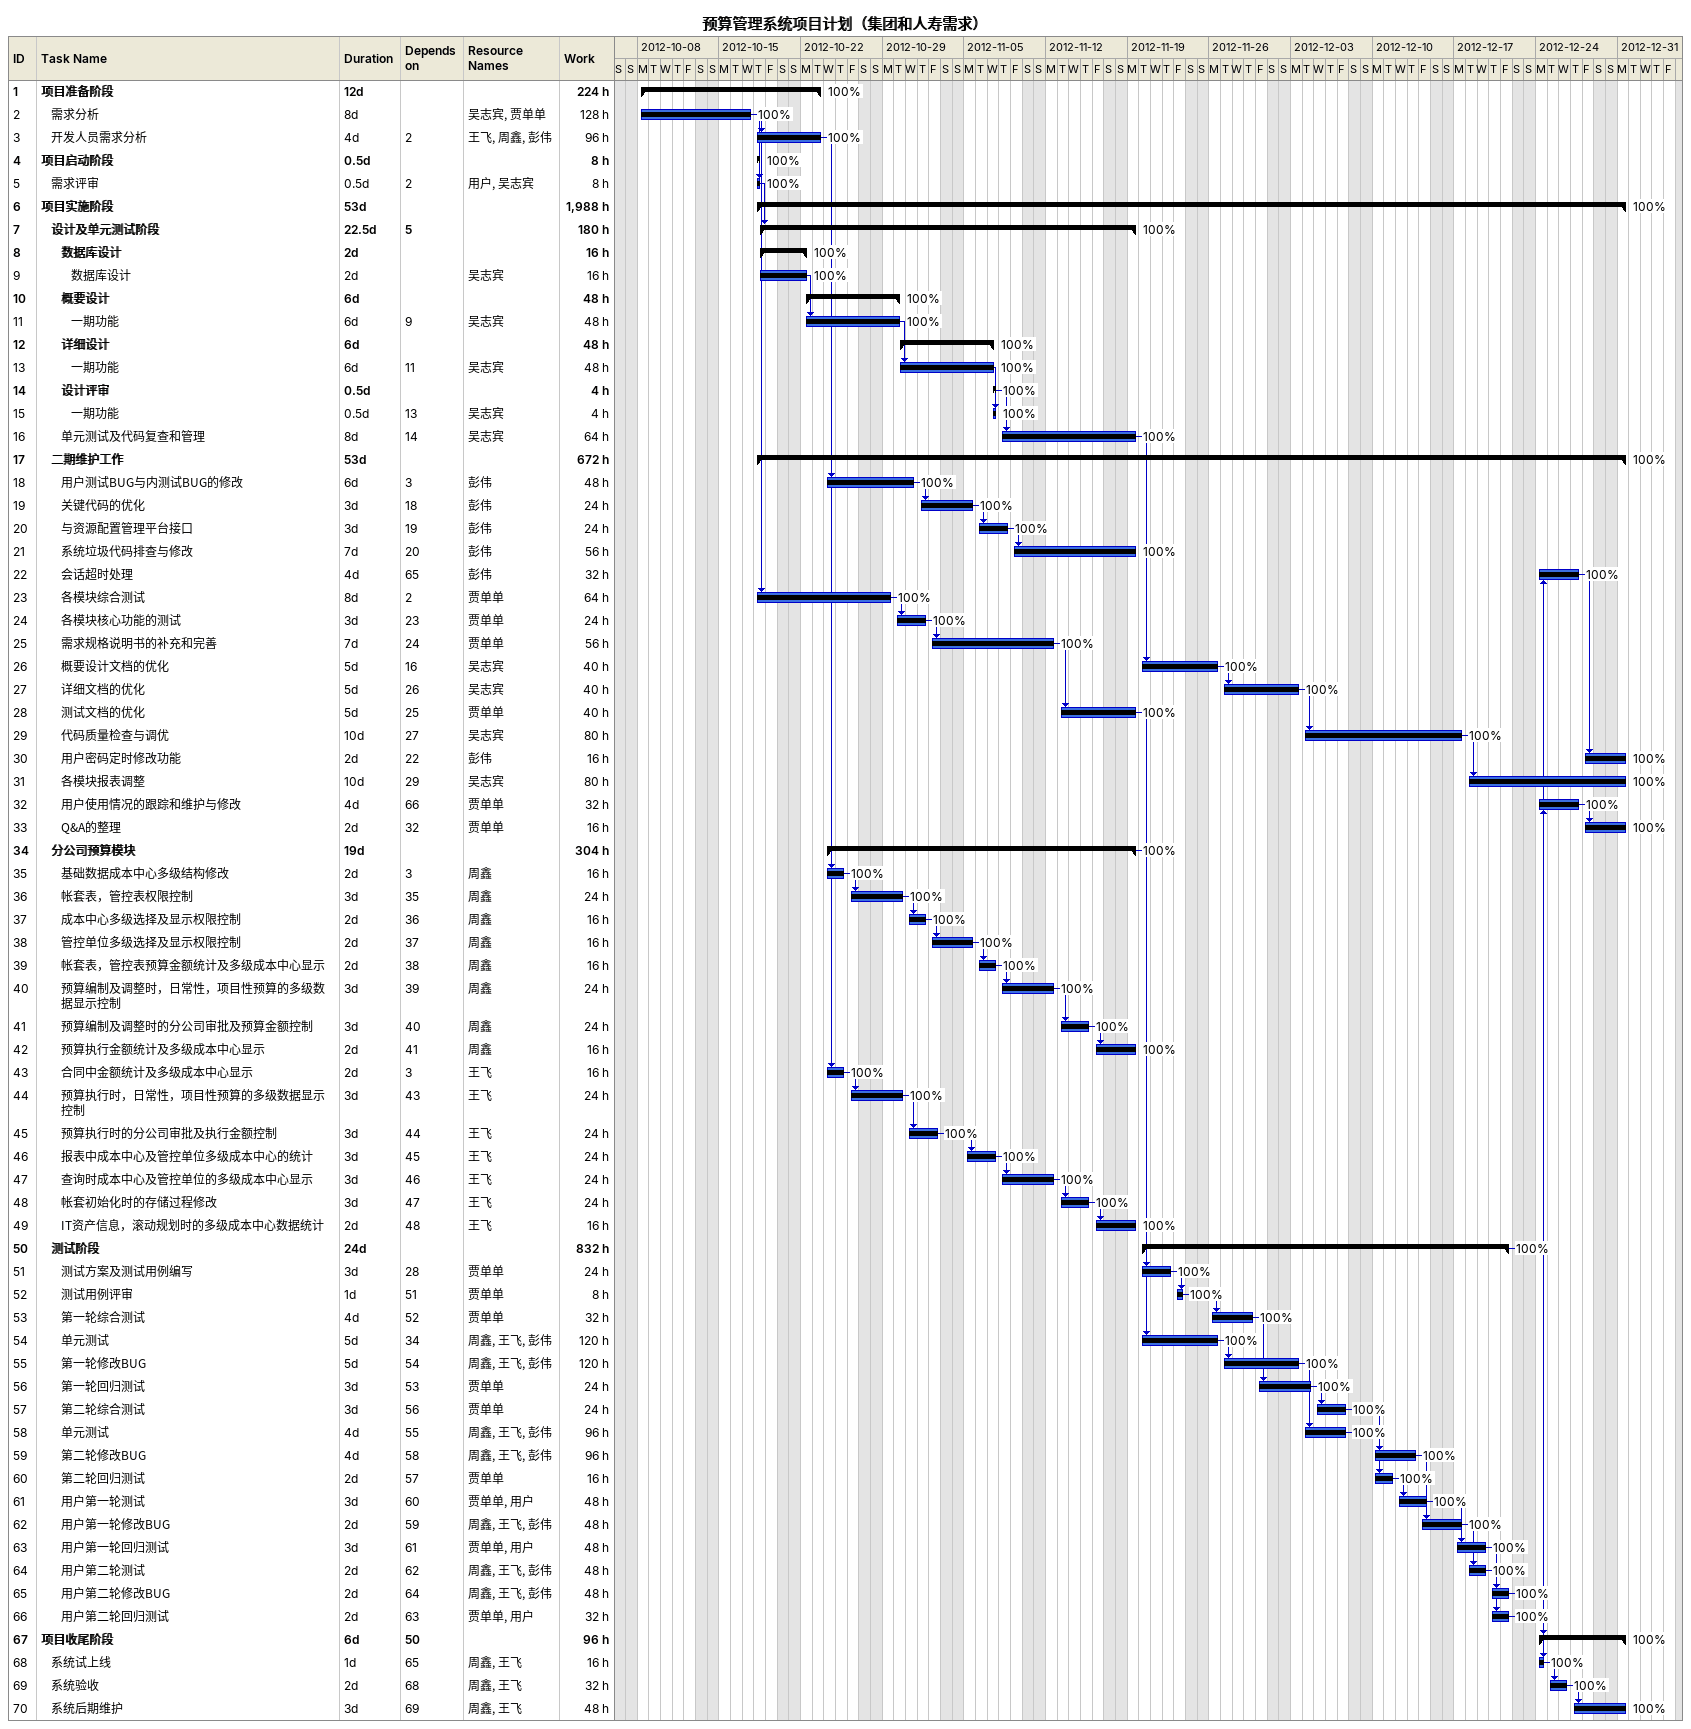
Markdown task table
预算管理系统项目计划（集团和人寿需求）

| ID | Level | Task | Duration | Start | Finish | Predecessors | Resources | % complete | Work (h) |
|---|---|---|---|---|---|---|---|---|---|
| 1 | 1 | **项目准备阶段** | 12d | 2012-10-08 | 2012-10-23 |  |  | 100 | 224 |
| 2 | 2 | 需求分析 | 8d | 2012-10-08 | 2012-10-17 |  | 吴志宾, 贾单单 | 100 | 128 |
| 3 | 2 | 开发人员需求分析 | 4d | 2012-10-18 | 2012-10-23 | 2 | 王飞, 周鑫, 彭伟 | 100 | 96 |
| 4 | 1 | **项目启动阶段** | 0.5d | 2012-10-18 | 2012-10-18 |  |  | 100 | 8 |
| 5 | 2 | 需求评审 | 0.5d | 2012-10-18 | 2012-10-18 | 2 | 用户, 吴志宾 | 100 | 8 |
| 6 | 1 | **项目实施阶段** | 53d | 2012-10-18 | 2012-12-31 |  |  | 100 | 1988 |
| 7 | 2 | **设计及单元测试阶段** | 22.5d | 2012-10-18 | 2012-11-19 | 5 |  | 100 | 180 |
| 8 | 3 | **数据库设计** | 2d | 2012-10-18 | 2012-10-22 |  |  | 100 | 16 |
| 9 | 4 | 数据库设计 | 2d | 2012-10-18 | 2012-10-22 |  | 吴志宾 | 100 | 16 |
| 10 | 3 | **概要设计** | 6d | 2012-10-22 | 2012-10-30 |  |  | 100 | 48 |
| 11 | 4 | 一期功能 | 6d | 2012-10-22 | 2012-10-30 | 9 | 吴志宾 | 100 | 48 |
| 12 | 3 | **详细设计** | 6d | 2012-10-30 | 2012-11-07 |  |  | 100 | 48 |
| 13 | 4 | 一期功能 | 6d | 2012-10-30 | 2012-11-07 | 11 | 吴志宾 | 100 | 48 |
| 14 | 3 | **设计评审** | 0.5d | 2012-11-07 | 2012-11-07 |  |  | 100 | 4 |
| 15 | 4 | 一期功能 | 0.5d | 2012-11-07 | 2012-11-07 | 13 | 吴志宾 | 100 | 4 |
| 16 | 3 | 单元测试及代码复查和管理 | 8d | 2012-11-08 | 2012-11-19 | 14 | 吴志宾 | 100 | 64 |
| 17 | 2 | **二期维护工作** | 53d | 2012-10-18 | 2012-12-31 |  |  | 100 | 672 |
| 18 | 3 | 用户测试BUG与内测试BUG的修改 | 6d | 2012-10-24 | 2012-10-31 | 3 | 彭伟 | 100 | 48 |
| 19 | 3 | 关键代码的优化 | 3d | 2012-11-01 | 2012-11-05 | 18 | 彭伟 | 100 | 24 |
| 20 | 3 | 与资源配置管理平台接口 | 3d | 2012-11-06 | 2012-11-08 | 19 | 彭伟 | 100 | 24 |
| 21 | 3 | 系统垃圾代码排查与修改 | 7d | 2012-11-09 | 2012-11-19 | 20 | 彭伟 | 100 | 56 |
| 22 | 3 | 会话超时处理 | 4d | 2012-12-24 | 2012-12-27 | 65 | 彭伟 | 100 | 32 |
| 23 | 3 | 各模块综合测试 | 8d | 2012-10-18 | 2012-10-29 | 2 | 贾单单 | 100 | 64 |
| 24 | 3 | 各模块核心功能的测试 | 3d | 2012-10-30 | 2012-11-01 | 23 | 贾单单 | 100 | 24 |
| 25 | 3 | 需求规格说明书的补充和完善 | 7d | 2012-11-02 | 2012-11-12 | 24 | 贾单单 | 100 | 56 |
| 26 | 3 | 概要设计文档的优化 | 5d | 2012-11-20 | 2012-11-26 | 16 | 吴志宾 | 100 | 40 |
| 27 | 3 | 详细文档的优化 | 5d | 2012-11-27 | 2012-12-03 | 26 | 吴志宾 | 100 | 40 |
| 28 | 3 | 测试文档的优化 | 5d | 2012-11-13 | 2012-11-19 | 25 | 贾单单 | 100 | 40 |
| 29 | 3 | 代码质量检查与调优 | 10d | 2012-12-04 | 2012-12-17 | 27 | 吴志宾 | 100 | 80 |
| 30 | 3 | 用户密码定时修改功能 | 2d | 2012-12-28 | 2012-12-31 | 22 | 彭伟 | 100 | 16 |
| 31 | 3 | 各模块报表调整 | 10d | 2012-12-18 | 2012-12-31 | 29 | 吴志宾 | 100 | 80 |
| 32 | 3 | 用户使用情况的跟踪和维护与修改 | 4d | 2012-12-24 | 2012-12-27 | 66 | 贾单单 | 100 | 32 |
| 33 | 3 | Q&A的整理 | 2d | 2012-12-28 | 2012-12-31 | 32 | 贾单单 | 100 | 16 |
| 34 | 2 | **分公司预算模块** | 19d | 2012-10-24 | 2012-11-19 |  |  | 100 | 304 |
| 35 | 3 | 基础数据成本中心多级结构修改 | 2d | 2012-10-24 | 2012-10-25 | 3 | 周鑫 | 100 | 16 |
| 36 | 3 | 帐套表，管控表权限控制 | 3d | 2012-10-26 | 2012-10-30 | 35 | 周鑫 | 100 | 24 |
| 37 | 3 | 成本中心多级选择及显示权限控制 | 2d | 2012-10-31 | 2012-11-01 | 36 | 周鑫 | 100 | 16 |
| 38 | 3 | 管控单位多级选择及显示权限控制 | 2d | 2012-11-02 | 2012-11-05 | 37 | 周鑫 | 100 | 16 |
| 39 | 3 | 帐套表，管控表预算金额统计及多级成本中心显示 | 2d | 2012-11-06 | 2012-11-07 | 38 | 周鑫 | 100 | 16 |
| 40 | 3 | 预算编制及调整时，日常性，项目性预算的多级数据显示控制 | 3d | 2012-11-08 | 2012-11-12 | 39 | 周鑫 | 100 | 24 |
| 41 | 3 | 预算编制及调整时的分公司审批及预算金额控制 | 3d | 2012-11-13 | 2012-11-15 | 40 | 周鑫 | 100 | 24 |
| 42 | 3 | 预算执行金额统计及多级成本中心显示 | 2d | 2012-11-16 | 2012-11-19 | 41 | 周鑫 | 100 | 16 |
| 43 | 3 | 合同中金额统计及多级成本中心显示 | 2d | 2012-10-24 | 2012-10-25 | 3 | 王飞 | 100 | 16 |
| 44 | 3 | 预算执行时，日常性，项目性预算的多级数据显示控制 | 3d | 2012-10-26 | 2012-10-30 | 43 | 王飞 | 100 | 24 |
| 45 | 3 | 预算执行时的分公司审批及执行金额控制 | 3d | 2012-10-31 | 2012-11-02 | 44 | 王飞 | 100 | 24 |
| 46 | 3 | 报表中成本中心及管控单位多级成本中心的统计 | 3d | 2012-11-05 | 2012-11-07 | 45 | 王飞 | 100 | 24 |
| 47 | 3 | 查询时成本中心及管控单位的多级成本中心显示 | 3d | 2012-11-08 | 2012-11-12 | 46 | 王飞 | 100 | 24 |
| 48 | 3 | 帐套初始化时的存储过程修改 | 3d | 2012-11-13 | 2012-11-15 | 47 | 王飞 | 100 | 24 |
| 49 | 3 | IT资产信息，滚动规划时的多级成本中心数据统计 | 2d | 2012-11-16 | 2012-11-19 | 48 | 王飞 | 100 | 16 |
| 50 | 2 | **测试阶段** | 24d | 2012-11-20 | 2012-12-21 |  |  | 100 | 832 |
| 51 | 3 | 测试方案及测试用例编写 | 3d | 2012-11-20 | 2012-11-22 | 28 | 贾单单 | 100 | 24 |
| 52 | 3 | 测试用例评审 | 1d | 2012-11-23 | 2012-11-23 | 51 | 贾单单 | 100 | 8 |
| 53 | 3 | 第一轮综合测试 | 4d | 2012-11-26 | 2012-11-29 | 52 | 贾单单 | 100 | 32 |
| 54 | 3 | 单元测试 | 5d | 2012-11-20 | 2012-11-26 | 34 | 周鑫, 王飞, 彭伟 | 100 | 120 |
| 55 | 3 | 第一轮修改BUG | 5d | 2012-11-27 | 2012-12-03 | 54 | 周鑫, 王飞, 彭伟 | 100 | 120 |
| 56 | 3 | 第一轮回归测试 | 3d | 2012-11-30 | 2012-12-04 | 53 | 贾单单 | 100 | 24 |
| 57 | 3 | 第二轮综合测试 | 3d | 2012-12-05 | 2012-12-07 | 56 | 贾单单 | 100 | 24 |
| 58 | 3 | 单元测试 | 4d | 2012-12-04 | 2012-12-07 | 55 | 周鑫, 王飞, 彭伟 | 100 | 96 |
| 59 | 3 | 第二轮修改BUG | 4d | 2012-12-10 | 2012-12-13 | 58 | 周鑫, 王飞, 彭伟 | 100 | 96 |
| 60 | 3 | 第二轮回归测试 | 2d | 2012-12-10 | 2012-12-11 | 57 | 贾单单 | 100 | 16 |
| 61 | 3 | 用户第一轮测试 | 3d | 2012-12-12 | 2012-12-14 | 60 | 贾单单, 用户 | 100 | 48 |
| 62 | 3 | 用户第一轮修改BUG | 2d | 2012-12-14 | 2012-12-17 | 59 | 周鑫, 王飞, 彭伟 | 100 | 48 |
| 63 | 3 | 用户第一轮回归测试 | 3d | 2012-12-17 | 2012-12-19 | 61 | 贾单单, 用户 | 100 | 48 |
| 64 | 3 | 用户第二轮测试 | 2d | 2012-12-18 | 2012-12-19 | 62 | 周鑫, 王飞, 彭伟 | 100 | 48 |
| 65 | 3 | 用户第二轮修改BUG | 2d | 2012-12-20 | 2012-12-21 | 64 | 周鑫, 王飞, 彭伟 | 100 | 48 |
| 66 | 3 | 用户第二轮回归测试 | 2d | 2012-12-20 | 2012-12-21 | 63 | 贾单单, 用户 | 100 | 32 |
| 67 | 1 | **项目收尾阶段** | 6d | 2012-12-24 | 2012-12-31 | 50 |  | 100 | 96 |
| 68 | 2 | 系统试上线 | 1d | 2012-12-24 | 2012-12-24 | 65 | 周鑫, 王飞 | 100 | 16 |
| 69 | 2 | 系统验收 | 2d | 2012-12-25 | 2012-12-26 | 68 | 周鑫, 王飞 | 100 | 32 |
| 70 | 2 | 系统后期维护 | 3d | 2012-12-27 | 2012-12-31 | 69 | 周鑫, 王飞 | 100 | 48 |
